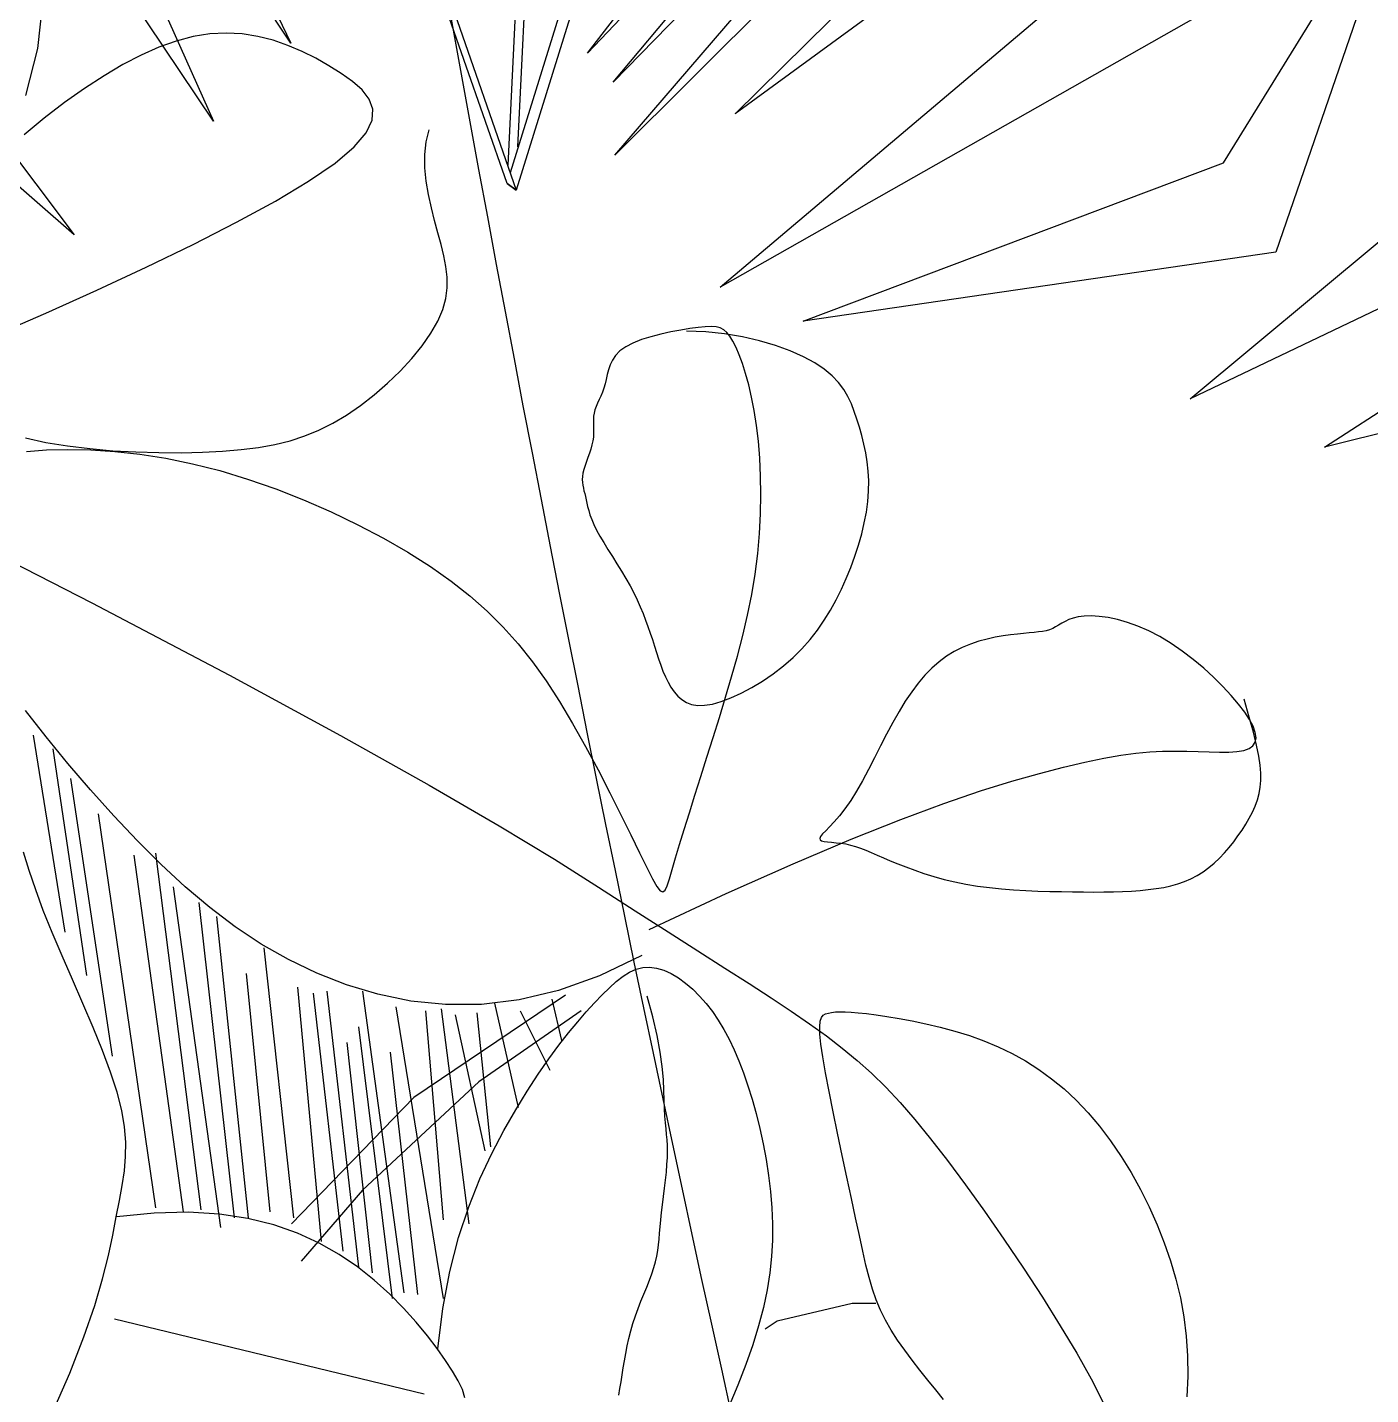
# Model space of a CAD drawing. Header units: metres. Extents: x 10 to 239, y 2 to 253.
# Drawn here: x 92.76 to 95.508, y 56.663 to 59.46 of the extents above; entities that cross this region are included whole.
import ezdxf

# ---------------------------------------------------------------- set-up
doc = ezdxf.new("R2010")
doc.units = ezdxf.units.M
doc.header["$MEASUREMENT"] = 0
doc.layers.add('1', color=7, linetype='Continuous')
doc.layers.add('cot200', color=9, linetype='Continuous')
doc.layers.add('bloques ARBOLES', color=7, linetype='Continuous', true_color=0xb8d897)

# ---------------------------------------------------------------- blocks, each defined once
blk = doc.blocks.new('A$C6F4E7DED')
for p, q in [((661.53, 1812.81), (658.57, 1839.35)), ((534.27, 1817.29), (542.55, 1819.39)), ((542.55, 1819.39), (551.04, 1820.73)), ((551.04, 1820.73), (559.7, 1821.2)), ((559.7, 1821.2), (568.51, 1820.71)), ((568.51, 1820.71), (577.47, 1819.26)), ((577.47, 1819.26), (586.63, 1816.87)), ((518.51, 1811.27), (526.24, 1814.55)), ((526.24, 1814.55), (534.27, 1817.29)), ((586.63, 1816.87), (596.01, 1813.54)), ((596.01, 1813.54), (605.63, 1809.3)), ((668.05, 1787.41), (661.53, 1812.81)), ((504.06, 1803.56), (511.1, 1807.57)), ((511.1, 1807.57), (518.51, 1811.27)), ((605.63, 1809.3), (615.52, 1804.17)), ((491.31, 1795.01), (497.43, 1799.35)), ((497.43, 1799.35), (504.06, 1803.56)), ((615.52, 1804.17), (625.71, 1798.15)), ((625.71, 1798.15), (636.24, 1791.27)), ((482.31, 1785.52), (486.11, 1790.44)), ((486.11, 1790.44), (491.31, 1795.01)), ((636.24, 1791.27), (647.07, 1783.57)), ((480.37, 1780.11), (482.31, 1785.52)), ((647.07, 1783.57), (658.06, 1775.15)), ((480.77, 1774.08), (480.37, 1780.11)), ((658.06, 1775.15), (668.98, 1766.13)), ((451.52, 1762.35), (449.89, 1768.95)), ((483.99, 1767.29), (480.77, 1774.08)), ((452.22, 1755.45), (451.52, 1762.35)), ((490.49, 1759.61), (483.99, 1767.29)), ((452.14, 1748.35), (452.22, 1755.45)), ((500.75, 1750.9), (490.49, 1759.61)), ((451.43, 1741.13), (452.14, 1748.35)), ((515.07, 1741.09), (500.75, 1750.9)), ((450.23, 1733.91), (451.43, 1741.13)), ((533.04, 1730.34), (515.07, 1741.09)), ((448.68, 1726.77), (450.23, 1733.91)), ((446.94, 1719.81), (448.68, 1726.77)), ((554.07, 1718.85), (533.04, 1730.34)), ((445.13, 1713.14), (446.94, 1719.81)), ((577.59, 1706.84), (554.07, 1718.85)), ((443.42, 1706.81), (445.13, 1713.14)), ((441.92, 1700.77), (443.42, 1706.81)), ((602.99, 1694.52), (577.59, 1706.84)), ((440.14, 1689.18), (440.79, 1694.92)), ((440.79, 1694.92), (441.92, 1700.77)), ((629.71, 1682.1), (602.99, 1694.52)), ((440.12, 1683.45), (440.14, 1689.18)), ((440.85, 1677.64), (440.12, 1683.45)), ((657.15, 1669.79), (629.71, 1682.1)), ((442.48, 1671.65), (440.85, 1677.64)), ((445.13, 1665.4), (442.48, 1671.65)), ((448.9, 1658.83), (445.13, 1665.4)), ((684.72, 1657.8), (657.15, 1669.79)), ((271.13, 1654.77), (280.38, 1656.9)), ((280.38, 1656.9), (290.13, 1658.52)), ((285.59, 1654.56), (287.19, 1657.24)), ((287.19, 1657.24), (288.8, 1659.29)), ((288.8, 1659.29), (290.52, 1660.78)), ((290.13, 1658.52), (300.28, 1659.55)), ((290.52, 1660.78), (292.46, 1661.76)), ((292.46, 1661.76), (294.71, 1662.3)), ((294.71, 1662.3), (297.37, 1662.47)), ((297.37, 1662.47), (300.55, 1662.32)), ((300.28, 1659.55), (310.73, 1659.92)), ((300.55, 1662.32), (304.36, 1661.93)), ((304.36, 1661.93), (308.83, 1661.33)), ((308.83, 1661.33), (313.83, 1660.54)), ((313.83, 1660.54), (319.15, 1659.55)), ((319.15, 1659.55), (324.59, 1658.37)), ((324.59, 1658.37), (329.96, 1656.98)), ((329.96, 1656.98), (335.04, 1655.38)), ((453.66, 1652.05), (448.9, 1658.83)), ((247.5, 1646.17), (254.59, 1649.32)), ((254.59, 1649.32), (262.5, 1652.22)), ((262.5, 1652.22), (271.13, 1654.77)), ((282.18, 1647.16), (283.91, 1651.2)), ((283.91, 1651.2), (285.59, 1654.56)), ((335.04, 1655.38), (339.65, 1653.57)), ((339.65, 1653.57), (343.57, 1651.54)), ((343.57, 1651.54), (346.68, 1649.31)), ((346.68, 1649.31), (349.03, 1646.9)), ((459.27, 1645.19), (453.66, 1652.05)), ((236.18, 1639.4), (241.34, 1642.84)), ((241.34, 1642.84), (247.5, 1646.17)), ((278.72, 1637.06), (280.44, 1642.44)), ((280.44, 1642.44), (282.18, 1647.16)), ((349.03, 1646.9), (350.76, 1644.36)), ((350.76, 1644.36), (352, 1641.75)), ((352, 1641.75), (352.87, 1639.1)), ((465.57, 1638.38), (459.27, 1645.19)), ((228.47, 1632.22), (231.94, 1635.86)), ((231.94, 1635.86), (236.18, 1639.4)), ((277.06, 1631.02), (278.72, 1637.06)), ((352.87, 1639.1), (353.52, 1636.47)), ((353.52, 1636.47), (354.06, 1633.91)), ((472.41, 1631.78), (465.57, 1638.38)), ((223.4, 1624.62), (225.67, 1628.48)), ((225.67, 1628.48), (228.47, 1632.22)), ((275.5, 1624.32), (277.06, 1631.02)), ((354.06, 1633.91), (354.64, 1631.45)), ((354.64, 1631.45), (355.33, 1629.14)), ((355.33, 1629.14), (356.14, 1626.97)), ((356.14, 1626.97), (357.02, 1624.91)), ((479.63, 1625.52), (472.41, 1631.78)), ((219.97, 1616.57), (221.54, 1620.66)), ((221.54, 1620.66), (223.4, 1624.62)), ((274.08, 1616.99), (275.5, 1624.32)), ((357.02, 1624.91), (357.9, 1622.95)), ((357.9, 1622.95), (358.76, 1621.07)), ((358.76, 1621.07), (359.54, 1619.25)), ((487.07, 1619.74), (479.63, 1625.52)), ((494.57, 1614.58), (487.07, 1619.74)), ((217.19, 1608.03), (218.55, 1612.36)), ((218.55, 1612.36), (219.97, 1616.57)), ((272.85, 1609.01), (274.08, 1616.99)), ((359.54, 1619.25), (360.19, 1617.47)), ((360.19, 1617.47), (360.67, 1615.71)), ((360.67, 1615.71), (360.95, 1613.95)), ((360.95, 1613.95), (361.06, 1612.18)), ((361.06, 1612.18), (361.06, 1610.38)), ((502.03, 1610.13), (494.57, 1614.58)), ((215.9, 1603.56), (217.19, 1608.03)), ((271.83, 1600.42), (272.85, 1609.01)), ((361, 1608.55), (360.95, 1606.67)), ((360.95, 1606.67), (360.95, 1604.74)), ((360.95, 1604.74), (361.06, 1602.73)), ((361.06, 1610.38), (361, 1608.55)), ((509.52, 1606.39), (502.03, 1610.13)), ((517.16, 1603.28), (509.52, 1606.39)), ((213.73, 1594.19), (214.74, 1598.95)), ((214.74, 1598.95), (215.9, 1603.56)), ((271.07, 1591.27), (271.83, 1600.42)), ((361.06, 1602.73), (361.34, 1600.64)), ((361.34, 1600.64), (361.82, 1598.46)), ((361.82, 1598.46), (362.46, 1596.22)), ((525.06, 1600.74), (517.16, 1603.28)), ((533.33, 1598.72), (525.06, 1600.74)), ((542.1, 1597.14), (533.33, 1598.72)), ((645.46, 1597.93), (633.33, 1596.44)), ((657.15, 1599.85), (645.46, 1597.93)), ((668.24, 1602.2), (657.15, 1599.85)), ((212.93, 1589.28), (213.73, 1594.19)), ((270.59, 1581.64), (271.07, 1591.27)), ((362.46, 1596.22), (363.21, 1593.95)), ((363.21, 1593.95), (364.02, 1591.68)), ((364.02, 1591.68), (364.83, 1589.44)), ((551.49, 1595.96), (542.1, 1597.14)), ((561.6, 1595.1), (551.49, 1595.96)), ((572.51, 1594.53), (561.6, 1595.1)), ((584.09, 1594.24), (572.51, 1594.53)), ((592.38, 1591.23), (577.93, 1588.29)), ((596.14, 1594.27), (584.09, 1594.24)), ((606.41, 1593.41), (592.38, 1591.23)), ((608.49, 1594.63), (596.14, 1594.27)), ((619.94, 1594.91), (606.41, 1593.41)), ((620.94, 1595.34), (608.49, 1594.63)), ((632.9, 1595.75), (619.94, 1594.91)), ((633.33, 1596.44), (620.94, 1595.34)), ((645.23, 1596.01), (632.9, 1595.75)), ((656.86, 1595.72), (645.23, 1596.01)), ((667.7, 1594.95), (656.86, 1595.72)), ((212.11, 1578.95), (212.37, 1584.2)), ((212.37, 1584.2), (212.93, 1589.28)), ((364.83, 1589.44), (365.58, 1587.27)), ((365.58, 1587.27), (366.22, 1585.18)), ((366.22, 1585.18), (366.7, 1583.23)), ((366.7, 1583.23), (366.97, 1581.42)), ((563.12, 1584.57), (548.05, 1580.01)), ((577.93, 1588.29), (563.12, 1584.57)), ((212.18, 1573.51), (212.11, 1578.95)), ((270.42, 1571.59), (270.59, 1581.64)), ((366.79, 1576.61), (366.49, 1575.11)), ((366.99, 1578.14), (366.79, 1576.61)), ((366.97, 1581.42), (367.06, 1579.73)), ((367.06, 1579.73), (366.99, 1578.14)), ((548.05, 1580.01), (532.87, 1574.71)), ((212.62, 1567.9), (212.18, 1573.51)), ((213.41, 1562.13), (212.62, 1567.9)), ((270.6, 1561.19), (270.42, 1571.59)), ((364.99, 1568.82), (364.61, 1567.01)), ((365.36, 1570.5), (364.99, 1568.82)), ((365.75, 1572.09), (365.36, 1570.5)), ((366.14, 1573.62), (365.75, 1572.09)), ((366.49, 1575.11), (366.14, 1573.62)), ((517.76, 1568.76), (502.87, 1562.25)), ((532.87, 1574.71), (517.76, 1568.76)), ((214.53, 1556.25), (213.41, 1562.13)), ((271.15, 1550.52), (270.6, 1561.19)), ((362.89, 1560.67), (361.97, 1558.16)), ((363.6, 1562.96), (362.89, 1560.67)), ((364.16, 1565.07), (363.6, 1562.96)), ((364.61, 1567.01), (364.16, 1565.07)), ((502.87, 1562.25), (488.4, 1555.29)), ((215.95, 1550.28), (214.53, 1556.25)), ((360.8, 1555.42), (359.33, 1552.42)), ((361.97, 1558.16), (360.8, 1555.42)), ((488.4, 1555.29), (474.51, 1547.97)), ((723.01, 1559.45), (632.3, 1512.96)), ((217.66, 1544.27), (215.95, 1550.28)), ((272.12, 1539.65), (271.15, 1550.52)), ((355.46, 1545.63), (353.19, 1541.94)), ((357.53, 1549.14), (355.46, 1545.63)), ((359.33, 1552.42), (357.53, 1549.14)), ((474.51, 1547.97), (461.37, 1540.39)), ((219.63, 1538.24), (217.66, 1544.27)), ((221.83, 1532.24), (219.63, 1538.24)), ((273.52, 1528.64), (272.12, 1539.65)), ((353.19, 1541.94), (350.78, 1538.1)), ((461.37, 1540.39), (449.16, 1532.66)), ((224.25, 1526.29), (221.83, 1532.24)), ((348.31, 1534.17), (345.85, 1530.19)), ((350.78, 1538.1), (348.31, 1534.17)), ((449.16, 1532.66), (438, 1524.82)), ((226.86, 1520.44), (224.25, 1526.29)), ((275.38, 1517.56), (273.52, 1528.64)), ((343.46, 1526.21), (341.23, 1522.27)), ((345.85, 1530.19), (343.46, 1526.21)), ((438, 1524.82), (427.8, 1516.82)), ((229.69, 1514.7), (226.86, 1520.44)), ((277.65, 1506.44), (275.38, 1517.56)), ((339.2, 1518.43), (337.36, 1514.66)), ((341.23, 1522.27), (339.2, 1518.43)), ((427.8, 1516.82), (418.44, 1508.56)), ((232.78, 1509.08), (229.69, 1514.7)), ((236.15, 1503.6), (232.78, 1509.08)), ((335.7, 1510.97), (334.19, 1507.33)), ((337.36, 1514.66), (335.7, 1510.97)), ((632.3, 1512.96), (557.92, 1473.89)), ((66.5, 1500.45), (72.18, 1502.46)), ((72.18, 1502.46), (77.6, 1503.98)), ((77.6, 1503.98), (82.71, 1505.05)), ((82.71, 1505.05), (87.45, 1505.69)), ((87.45, 1505.69), (91.74, 1505.95)), ((91.74, 1505.95), (95.53, 1505.86)), ((95.53, 1505.86), (98.78, 1505.47)), ((98.78, 1505.47), (101.55, 1504.82)), ((101.55, 1504.82), (103.92, 1503.98)), ((103.92, 1503.98), (105.97, 1503.02)), ((105.97, 1503.02), (107.78, 1501.99)), ((107.78, 1501.99), (109.44, 1500.97)), ((239.83, 1498.29), (236.15, 1503.6)), ((280.26, 1495.31), (277.65, 1506.44)), ((332.8, 1503.74), (331.52, 1500.19)), ((334.19, 1507.33), (332.8, 1503.74)), ((418.44, 1508.56), (409.77, 1499.92)), ((48.59, 1491.14), (54.64, 1494.81)), ((54.64, 1494.81), (60.63, 1497.91)), ((60.63, 1497.91), (66.5, 1500.45)), ((109.44, 1500.97), (111.03, 1500)), ((111.03, 1500), (112.63, 1499.17)), ((112.63, 1499.17), (114.32, 1498.5)), ((114.32, 1498.5), (116.13, 1497.99)), ((116.13, 1497.99), (118.11, 1497.59)), ((118.11, 1497.59), (120.3, 1497.28)), ((120.3, 1497.28), (122.71, 1497.02)), ((122.71, 1497.02), (125.4, 1496.76)), ((125.4, 1496.76), (128.4, 1496.49)), ((128.4, 1496.49), (131.73, 1496.15)), ((131.73, 1496.15), (135.43, 1495.72)), ((135.43, 1495.72), (139.43, 1495.16)), ((139.43, 1495.16), (143.67, 1494.42)), ((143.67, 1494.42), (148.08, 1493.47)), ((243.86, 1493.14), (239.83, 1498.29)), ((283.16, 1484.18), (280.26, 1495.31)), ((330.31, 1496.66), (329.16, 1493.14)), ((331.52, 1500.19), (330.31, 1496.66)), ((409.77, 1499.92), (401.68, 1490.81)), ((36.66, 1482.47), (42.57, 1486.99)), ((42.57, 1486.99), (48.59, 1491.14)), ((148.08, 1493.47), (152.57, 1492.27)), ((152.57, 1492.27), (157.09, 1490.78)), ((157.09, 1490.78), (161.57, 1488.96)), ((161.57, 1488.96), (165.92, 1486.78)), ((165.92, 1486.78), (170.11, 1484.18)), ((248.26, 1488.18), (243.86, 1493.14)), ((253.07, 1483.43), (248.26, 1488.18)), ((328.04, 1489.63), (326.93, 1486.14)), ((329.16, 1493.14), (328.04, 1489.63)), ((401.68, 1490.81), (394.01, 1481.13)), ((30.97, 1477.69), (36.66, 1482.47)), ((170.11, 1484.18), (174.12, 1481.18)), ((174.12, 1481.18), (177.98, 1477.76)), ((258.3, 1478.9), (253.07, 1483.43)), ((286.27, 1473.09), (283.16, 1484.18)), ((324.64, 1479.37), (323.41, 1476.13)), ((325.8, 1482.71), (324.64, 1479.37)), ((326.93, 1486.14), (325.8, 1482.71)), ((394.01, 1481.13), (386.64, 1470.78)), ((20.56, 1467.83), (25.57, 1472.77)), ((25.57, 1472.77), (30.97, 1477.69)), ((177.98, 1477.76), (181.72, 1473.92)), ((181.72, 1473.92), (185.34, 1469.66)), ((263.84, 1474.65), (258.3, 1478.9)), ((269.57, 1470.74), (263.84, 1474.65)), ((289.55, 1462.05), (286.27, 1473.09)), ((322.09, 1473.03), (320.67, 1470.09)), ((323.41, 1476.13), (322.09, 1473.03)), ((557.92, 1473.89), (497.77, 1441.37)), ((16.03, 1462.97), (20.56, 1467.83)), ((185.34, 1469.66), (188.88, 1464.97)), ((188.88, 1464.97), (192.34, 1459.85)), ((275.36, 1467.23), (269.57, 1470.74)), ((281.09, 1464.17), (275.36, 1467.23)), ((317.38, 1464.83), (315.46, 1462.6)), ((319.11, 1467.35), (317.38, 1464.83)), ((320.67, 1470.09), (319.11, 1467.35)), ((386.64, 1470.78), (379.44, 1459.65)), ((6.32, 1451.25), (9.06, 1460.99)), ((8.76, 1453.95), (12.07, 1458.31)), ((12.07, 1458.31), (16.03, 1462.97)), ((192.34, 1459.85), (195.76, 1454.29)), ((286.63, 1461.62), (281.09, 1464.17)), ((291.86, 1459.65), (286.63, 1461.62)), ((292.91, 1451.08), (289.55, 1462.05)), ((296.65, 1458.31), (291.86, 1459.65)), ((300.9, 1457.64), (296.65, 1458.31)), ((304.63, 1457.6), (300.9, 1457.64)), ((307.91, 1458.14), (304.63, 1457.6)), ((310.77, 1459.19), (307.91, 1458.14)), ((313.27, 1460.69), (310.77, 1459.19)), ((315.46, 1462.6), (313.27, 1460.69)), ((379.44, 1459.65), (372.31, 1447.72)), ((4.11, 1443.01), (6.32, 1451.25)), ((4.23, 1446.26), (6.14, 1449.93)), ((6.14, 1449.93), (8.76, 1453.95)), ((195.76, 1454.29), (199.13, 1448.32)), ((296.31, 1440.23), (292.91, 1451.08)), ((657.06, 1440.52), (668.24, 1454.76)), ((2.41, 1436.05), (4.11, 1443.01)), ((2.67, 1440.12), (3.06, 1442.99)), ((3.06, 1442.99), (4.23, 1446.26)), ((199.13, 1448.32), (202.48, 1442.05)), ((202.48, 1442.05), (205.8, 1435.62)), ((372.31, 1447.72), (365.31, 1435.26)), ((1.18, 1430.18), (2.41, 1436.05)), ((3.07, 1437.68), (2.67, 1440.12)), ((4.3, 1435.7), (3.07, 1437.68)), ((6.37, 1434.2), (4.3, 1435.7)), ((205.8, 1435.62), (209.08, 1429.17)), ((299.68, 1429.51), (296.31, 1440.23)), ((365.31, 1435.26), (358.56, 1422.66)), ((497.77, 1441.37), (449.81, 1414.52)), ((645.28, 1426.14), (657.06, 1440.52)), ((664.07, 1441.51), (647.01, 1334.95)), ((0.39, 1425.18), (1.18, 1430.18)), ((9.31, 1433.18), (6.37, 1434.2)), ((13.04, 1432.57), (9.31, 1433.18)), ((17.45, 1432.3), (13.04, 1432.57)), ((22.46, 1432.27), (17.45, 1432.3)), ((27.98, 1432.4), (22.46, 1432.27)), ((33.9, 1432.6), (27.98, 1432.4)), ((40.14, 1432.78), (33.9, 1432.6)), ((46.6, 1432.86), (40.14, 1432.78)), ((53.23, 1432.75), (46.6, 1432.86)), ((60.18, 1432.39), (53.23, 1432.75)), ((67.66, 1431.69), (60.18, 1432.39)), ((75.86, 1430.6), (67.66, 1431.69)), ((84.98, 1429.03), (75.86, 1430.6)), ((95.22, 1426.92), (84.98, 1429.03)), ((209.08, 1429.17), (212.33, 1422.85)), ((302.97, 1419.05), (299.68, 1429.51)), ((653.41, 1434.05), (635.28, 1311.51)), ((0, 1420.86), (0.39, 1425.18)), ((0, 1417.02), (0, 1420.86)), ((106.77, 1424.2), (95.22, 1426.92)), ((119.84, 1420.8), (106.77, 1424.2)), ((134.67, 1416.6), (119.84, 1420.8)), ((212.33, 1422.85), (215.55, 1416.8)), ((358.56, 1422.66), (352.16, 1410.25)), ((633.04, 1411.83), (645.28, 1426.14)), ((0.34, 1413.43), (0, 1417.02)), ((1, 1409.95), (0.34, 1413.43)), ((151.74, 1411.29), (134.67, 1416.6)), ((215.55, 1416.8), (218.74, 1411.16)), ((306.14, 1408.97), (302.97, 1419.05)), ((449.81, 1414.52), (411.96, 1392.48)), ((643.81, 1418.07), (621.41, 1267.82)), ((1.94, 1406.52), (1, 1409.95)), ((3.16, 1403.15), (1.94, 1406.52)), ((171.59, 1404.52), (151.74, 1411.29)), ((218.74, 1411.16), (221.9, 1406.07)), ((221.9, 1406.07), (225.01, 1401.63)), ((309.13, 1399.41), (306.14, 1408.97)), ((352.16, 1410.25), (346.22, 1398.41)), ((620.47, 1397.81), (633.04, 1411.83)), ((4.61, 1399.83), (3.16, 1403.15)), ((6.29, 1396.55), (4.61, 1399.83)), ((194.73, 1395.94), (171.59, 1404.52)), ((225.01, 1401.63), (228.01, 1397.83)), ((228.01, 1397.83), (230.8, 1394.63)), ((311.91, 1390.49), (309.13, 1399.41)), ((346.22, 1398.41), (340.84, 1387.5)), ((628.88, 1398.89), (597.95, 1185.77)), ((607.7, 1384.3), (620.47, 1397.81)), ((8.16, 1393.32), (6.29, 1396.55)), ((10.21, 1390.13), (8.16, 1393.32)), ((221.7, 1385.19), (194.73, 1395.94)), ((230.8, 1394.63), (233.3, 1391.96)), ((233.3, 1391.96), (235.42, 1389.78)), ((314.41, 1382.35), (311.91, 1390.49)), ((411.96, 1392.48), (382.14, 1374.37)), ((12.41, 1386.98), (10.21, 1390.13)), ((14.73, 1383.86), (12.41, 1386.98)), ((17.18, 1380.8), (14.73, 1383.86)), ((253.02, 1371.92), (221.7, 1385.19)), ((227.22, 1383.04), (224.58, 1382.62)), ((229.8, 1383.33), (227.22, 1383.04)), ((232.22, 1383.55), (229.8, 1383.33)), ((234.39, 1383.75), (232.22, 1383.55)), ((236.21, 1384.01), (234.39, 1383.75)), ((235.42, 1389.78), (237.08, 1388.03)), ((237.59, 1384.37), (236.21, 1384.01)), ((237.08, 1388.03), (238.19, 1386.67)), ((238.44, 1384.89), (237.59, 1384.37)), ((238.19, 1386.67), (238.66, 1385.64)), ((238.66, 1385.64), (238.44, 1384.89)), ((340.84, 1387.5), (336.12, 1377.87)), ((594.83, 1371.48), (607.7, 1384.3)), ((19.76, 1377.84), (17.18, 1380.8)), ((22.46, 1375), (19.76, 1377.84)), ((207.61, 1376.64), (204.18, 1375.16)), ((210.79, 1378), (207.61, 1376.64)), ((213.77, 1379.23), (210.79, 1378)), ((216.59, 1380.32), (213.77, 1379.23)), ((219.3, 1381.26), (216.59, 1380.32)), ((221.95, 1382.03), (219.3, 1381.26)), ((224.58, 1382.62), (221.95, 1382.03)), ((316.6, 1375.1), (314.41, 1382.35)), ((336.12, 1377.87), (332.18, 1369.9)), ((597.95, 1377.57), (573.42, 1184.7)), ((609.68, 1376.51), (583.02, 1183.64)), ((666.21, 1368.32), (669.34, 1378.2)), ((25.29, 1372.32), (22.46, 1375)), ((28.24, 1369.83), (25.29, 1372.32)), ((31.32, 1367.56), (28.24, 1369.83)), ((187.27, 1368.44), (182.26, 1366.72)), ((191.98, 1370.18), (187.27, 1368.44)), ((196.38, 1371.91), (191.98, 1370.18)), ((200.45, 1373.58), (196.38, 1371.91)), ((204.18, 1375.16), (200.45, 1373.58)), ((289.22, 1355.77), (253.02, 1371.92)), ((318.44, 1368.89), (316.6, 1375.1)), ((319.89, 1363.84), (318.44, 1368.89)), ((332.18, 1369.9), (329.07, 1363.85)), ((382.14, 1374.37), (358.31, 1359.31)), ((581.8, 1359.44), (594.83, 1371.48)), ((662.69, 1357.85), (666.21, 1368.32)), ((34.53, 1365.54), (31.32, 1367.56)), ((37.86, 1363.8), (34.53, 1365.54)), ((41.33, 1362.31), (37.86, 1363.8)), ((44.93, 1361.06), (41.33, 1362.31)), ((48.69, 1360.02), (44.93, 1361.06)), ((159.56, 1360.85), (153.3, 1359.83)), ((165.6, 1362.09), (159.56, 1360.85)), ((171.41, 1363.5), (165.6, 1362.09)), ((176.97, 1365.06), (171.41, 1363.5)), ((182.26, 1366.72), (176.97, 1365.06)), ((321.1, 1360.05), (319.89, 1363.84)), ((329.07, 1363.85), (326.68, 1359.71)), ((52.6, 1359.17), (48.69, 1360.02)), ((56.68, 1358.48), (52.6, 1359.17)), ((60.93, 1357.93), (56.68, 1358.48)), ((65.37, 1357.51), (60.93, 1357.93)), ((69.99, 1357.17), (65.37, 1357.51)), ((74.8, 1356.93), (69.99, 1357.17)), ((79.81, 1356.76), (74.8, 1356.93)), ((85.02, 1356.67), (79.81, 1356.76)), ((90.43, 1356.64), (85.02, 1356.67)), ((96.05, 1356.66), (90.43, 1356.64)), ((101.89, 1356.73), (96.05, 1356.66)), ((107.94, 1356.84), (101.89, 1356.73)), ((114.2, 1356.98), (107.94, 1356.84)), ((120.62, 1357.18), (114.2, 1356.98)), ((127.16, 1357.46), (120.62, 1357.18)), ((133.75, 1357.84), (127.16, 1357.46)), ((140.34, 1358.35), (133.75, 1357.84)), ((146.87, 1359), (140.34, 1358.35)), ((153.3, 1359.83), (146.87, 1359)), ((330.84, 1336.41), (289.22, 1355.77)), ((322.22, 1357.64), (321.1, 1360.05)), ((323.42, 1356.71), (322.22, 1357.64)), ((324.85, 1357.36), (323.42, 1356.71)), ((326.68, 1359.71), (324.85, 1357.36)), ((358.31, 1359.31), (338.38, 1346.45)), ((588.35, 1359.46), (562.75, 1175.11)), ((568.51, 1348.23), (581.8, 1359.44)), ((658.58, 1346.68), (662.69, 1357.85)), ((338.38, 1346.45), (320.61, 1335.03)), ((554.85, 1337.89), (568.51, 1348.23)), ((574.48, 1350.93), (555.29, 1180.44)), ((653.78, 1334.72), (658.58, 1346.68)), ((564.89, 1343.48), (547.82, 1180.44)), ((320.61, 1335.03), (304.52, 1324.77)), ((540.73, 1328.49), (554.85, 1337.89)), ((648.46, 1322.16), (653.78, 1334.72)), ((304.52, 1324.77), (289.97, 1315.51)), ((539.29, 1326.43), (523.29, 1180.44)), ((526.04, 1320.08), (540.73, 1328.49)), ((334.86, 1322.34), (357.81, 1311.23)), ((510.69, 1312.71), (526.04, 1320.08)), ((642.85, 1309.26), (648.46, 1322.16)), ((289.97, 1315.51), (276.81, 1307.1)), ((315.08, 1310.22), (311.17, 1307.36)), ((319.03, 1312.57), (315.08, 1310.22)), ((322.96, 1314.36), (319.03, 1312.57)), ((326.84, 1315.52), (322.96, 1314.36)), ((330.64, 1316.01), (326.84, 1315.52)), ((334.31, 1315.79), (330.64, 1316.01)), ((337.9, 1314.86), (334.31, 1315.79)), ((341.46, 1313.28), (337.9, 1314.86)), ((345.04, 1311.06), (341.46, 1313.28)), ((348.68, 1308.26), (345.04, 1311.06)), ((357.81, 1311.23), (379.92, 1303.3)), ((494.58, 1306.43), (510.69, 1312.71)), ((548.89, 1312.57), (536.09, 1183.64)), ((637.19, 1296.27), (642.85, 1309.26)), ((276.81, 1307.1), (264.88, 1299.39)), ((307.34, 1304.05), (303.62, 1300.35)), ((311.17, 1307.36), (307.34, 1304.05)), ((352.43, 1304.9), (348.68, 1308.26)), ((356.36, 1301.02), (352.43, 1304.9)), ((379.92, 1303.3), (401.17, 1298.28)), ((485.96, 1302.98), (463.57, 1139.95)), ((477.62, 1301.34), (494.58, 1306.43)), ((505.16, 1302.98), (488.1, 1153.8)), ((512.63, 1301.92), (496.63, 1162.33)), ((521.16, 1305.11), (508.36, 1167.65)), ((264.88, 1299.39), (254.03, 1292.2)), ((300.06, 1296.3), (296.7, 1291.96)), ((303.62, 1300.35), (300.06, 1296.3)), ((328.91, 1289.06), (332.06, 1300.39)), ((360.5, 1296.66), (356.36, 1301.02)), ((364.9, 1291.82), (360.5, 1296.66)), ((376.11, 1300.85), (458.23, 1245.44)), ((383.58, 1298.72), (378.25, 1276.34)), ((401.17, 1298.28), (421.57, 1295.86)), ((414.51, 1296.59), (401.71, 1240.11)), ((421.57, 1295.86), (441.11, 1295.76)), ((441.11, 1295.76), (459.79, 1297.69)), ((467.83, 1294.46), (442.24, 1136.75)), ((459.79, 1297.69), (477.62, 1301.34)), ((631.7, 1283.43), (637.19, 1296.27)), ((188.7, 1286.98), (181.26, 1285.42)), ((195.75, 1288.28), (188.7, 1286.98)), ((202.27, 1289.34), (195.75, 1288.28)), ((208.16, 1290.19), (202.27, 1289.34)), ((213.32, 1290.85), (208.16, 1290.19)), ((217.8, 1291.34), (213.32, 1290.85)), ((221.66, 1291.66), (217.8, 1291.34)), ((224.96, 1291.82), (221.66, 1291.66)), ((227.77, 1291.85), (224.96, 1291.82)), ((230.17, 1291.75), (227.77, 1291.85)), ((232.21, 1291.52), (230.17, 1291.75)), ((233.97, 1291.2), (232.21, 1291.52)), ((235.49, 1290.74), (233.97, 1291.2)), ((236.75, 1289.98), (235.49, 1290.74)), ((237.72, 1288.71), (236.75, 1289.98)), ((238.37, 1286.72), (237.72, 1288.71)), ((254.03, 1292.2), (244.11, 1285.39)), ((293.51, 1287.32), (290.5, 1282.35)), ((296.7, 1291.96), (293.51, 1287.32)), ((326.59, 1278.98), (328.91, 1289.06)), ((369.56, 1286.46), (364.9, 1291.82)), ((367.58, 1292.33), (423.04, 1253.97)), ((400.64, 1292.33), (384.65, 1260.36)), ((424.11, 1291.26), (416.64, 1218.8)), ((435.84, 1290.2), (419.84, 1216.67)), ((443.3, 1293.39), (428.37, 1177.25)), ((451.84, 1292.33), (442.24, 1179.38)), ((165.64, 1281.43), (157.7, 1278.96)), ((173.53, 1283.58), (165.64, 1281.43)), ((181.26, 1285.42), (173.53, 1283.58)), ((244.11, 1285.39), (234.97, 1278.81)), ((238, 1274.36), (238.54, 1279.75)), ((238.65, 1283.8), (238.37, 1286.72)), ((238.54, 1279.75), (238.65, 1283.8)), ((290.5, 1282.35), (287.64, 1277.03)), ((374.49, 1280.5), (369.56, 1286.46)), ((379.69, 1273.85), (374.49, 1280.5)), ((488.1, 1283.8), (469.97, 1136.75)), ((626.62, 1271), (631.7, 1283.43)), ((142.14, 1272.92), (134.63, 1269.3)), ((149.83, 1276.13), (142.14, 1272.92)), ((157.7, 1278.96), (149.83, 1276.13)), ((226.46, 1272.27), (218.4, 1265.6)), ((234.97, 1278.81), (226.46, 1272.27)), ((236.98, 1267.42), (238, 1274.36)), ((287.64, 1277.03), (284.93, 1271.35)), ((324.95, 1270.06), (326.59, 1278.98)), ((385.14, 1266.44), (379.69, 1273.85)), ((494.5, 1275.28), (480.63, 1150.61)), ((127.3, 1265.25), (120.17, 1260.72)), ((134.63, 1269.3), (127.3, 1265.25)), ((218.4, 1265.6), (210.61, 1258.6)), ((235.49, 1258.81), (236.98, 1267.42)), ((282.34, 1265.28), (279.87, 1258.81)), ((284.93, 1271.35), (282.34, 1265.28)), ((323.87, 1262.19), (324.95, 1270.06)), ((390.86, 1258.18), (385.14, 1266.44)), ((471.03, 1269.95), (456.1, 1138.88)), ((622.2, 1259.22), (626.62, 1271)), ((120.17, 1260.72), (113.23, 1255.69)), ((210.61, 1258.6), (202.92, 1251.05)), ((233.6, 1248.82), (235.49, 1258.81)), ((279.87, 1258.81), (277.49, 1251.9)), ((323.22, 1255.29), (323.87, 1262.19)), ((396.83, 1249.01), (390.86, 1258.18)), ((618.65, 1248.35), (622.2, 1259.22)), ((106.47, 1250.13), (99.9, 1244)), ((113.23, 1255.69), (106.47, 1250.13)), ((202.92, 1251.05), (195.15, 1242.77)), ((277.49, 1251.9), (275.2, 1244.56)), ((322.87, 1249.25), (323.22, 1255.29)), ((423.04, 1253.97), (485.96, 1195.36)), ((99.9, 1244), (93.52, 1237.28)), ((195.15, 1242.77), (187.13, 1233.55)), ((231.39, 1237.81), (233.6, 1248.82)), ((275.2, 1244.56), (273.04, 1236.83)), ((322.55, 1239.38), (322.69, 1243.98)), ((322.69, 1243.98), (322.87, 1249.25)), ((403.07, 1238.85), (396.83, 1249.01)), ((458.23, 1245.44), (524.36, 1177.25)), ((616.15, 1238.56), (618.65, 1248.35)), ((93.52, 1237.28), (87.34, 1229.94)), ((228.98, 1226.14), (231.39, 1237.81)), ((273.04, 1236.83), (271.02, 1228.78)), ((322.08, 1231.78), (322.34, 1235.35)), ((322.34, 1235.35), (322.55, 1239.38)), ((409.53, 1227.6), (403.07, 1238.85)), ((614.64, 1229.66), (616.15, 1238.56)), ((87.34, 1229.94), (81.38, 1222.05)), ((187.13, 1233.55), (178.67, 1223.19)), ((271.02, 1228.78), (269.2, 1220.47)), ((321.49, 1225.5), (321.78, 1228.53)), ((321.78, 1228.53), (322.08, 1231.78)), ((416.05, 1215.18), (409.53, 1227.6)), ((613.99, 1221.42), (614.64, 1229.66)), ((81.38, 1222.05), (75.68, 1213.67)), ((178.67, 1223.19), (169.61, 1211.49)), ((226.46, 1214.19), (228.98, 1226.14)), ((269.2, 1220.47), (267.6, 1211.95)), ((321.06, 1219.56), (321.24, 1222.55)), ((321.24, 1222.55), (321.49, 1225.5)), ((614.07, 1213.56), (613.99, 1221.42)), ((75.68, 1213.67), (70.27, 1204.88)), ((223.93, 1202.33), (226.46, 1214.19)), ((320.98, 1216.43), (321.06, 1219.56)), ((321.04, 1213.01), (320.98, 1216.43)), ((321.25, 1209.23), (321.04, 1213.01)), ((422.43, 1201.46), (416.05, 1215.18)), ((614.75, 1205.83), (614.07, 1213.56)), ((169.61, 1211.49), (159.84, 1198.35)), ((267.6, 1211.95), (266.27, 1203.3)), ((321.59, 1205.14), (321.25, 1209.23)), ((615.91, 1197.99), (614.75, 1205.83)), ((70.27, 1204.88), (65.19, 1195.74)), ((159.84, 1198.35), (149.54, 1184.02)), ((221.48, 1190.93), (223.93, 1202.33)), ((266.27, 1203.3), (265.22, 1194.58)), ((322.04, 1200.83), (321.59, 1205.14)), ((322.55, 1196.4), (322.04, 1200.83)), ((428.46, 1186.34), (422.43, 1201.46)), ((65.19, 1195.74), (60.48, 1186.32)), ((219.22, 1180.35), (221.48, 1190.93)), ((265.22, 1194.58), (264.51, 1185.84)), ((323.09, 1191.94), (322.55, 1196.4)), ((323.64, 1187.53), (323.09, 1191.94)), ((485.96, 1195.36), (519.03, 1157)), ((617.41, 1189.76), (615.91, 1197.99)), ((60.48, 1186.32), (56.17, 1176.7)), ((149.54, 1184.02), (139, 1168.88)), ((264.51, 1185.84), (264.17, 1177.13)), ((324.15, 1183.28), (323.64, 1187.53)), ((324.59, 1179.27), (324.15, 1183.28)), ((433.94, 1169.7), (428.46, 1186.34)), ((563.3, 1182.4), (580.18, 1183.42)), ((580.18, 1183.42), (598.68, 1183.01)), ((619.12, 1180.9), (617.41, 1189.76)), ((56.17, 1176.7), (52.29, 1166.95)), ((217.21, 1170.87), (219.22, 1180.35)), ((264.17, 1177.13), (264.22, 1168.4)), ((324.95, 1175.56), (324.59, 1179.27)), ((521.09, 1172.13), (533.89, 1176.62)), ((533.89, 1176.62), (547.92, 1180.09)), ((547.92, 1180.09), (563.3, 1182.4)), ((598.68, 1183.01), (618.95, 1181.04)), ((621.01, 1171.13), (619.12, 1180.9)), ((139, 1168.88), (128.47, 1153.26)), ((215.39, 1162.43), (217.21, 1170.87)), ((325.25, 1172.12), (324.95, 1175.56)), ((325.54, 1168.89), (325.25, 1172.12)), ((325.86, 1165.79), (325.54, 1168.89)), ((438.68, 1151.45), (433.94, 1169.7)), ((509.38, 1166.75), (521.09, 1172.13)), ((623.34, 1160.12), (621.01, 1171.13)), ((52.29, 1166.95), (48.89, 1157.12)), ((213.66, 1154.88), (215.39, 1162.43)), ((264.22, 1168.4), (264.71, 1159.58)), ((326.26, 1162.77), (325.86, 1165.79)), ((326.77, 1159.76), (326.26, 1162.77)), ((498.61, 1160.62), (509.38, 1166.75)), ((48.89, 1157.12), (45.98, 1147.19)), ((211.93, 1148.07), (213.66, 1154.88)), ((264.71, 1159.58), (265.67, 1150.61)), ((327.44, 1156.7), (326.77, 1159.76)), ((328.33, 1153.51), (327.44, 1156.7)), ((479.57, 1146.68), (488.69, 1153.88)), ((488.69, 1153.88), (498.61, 1160.62)), ((626.48, 1147.5), (623.34, 1160.12)), ((45.98, 1147.19), (43.58, 1137.12)), ((128.47, 1153.26), (118.22, 1137.54)), ((210.11, 1141.84), (211.93, 1148.07)), ((265.67, 1150.61), (267.12, 1141.41)), ((329.44, 1150.16), (328.33, 1153.51)), ((330.75, 1146.65), (329.44, 1150.16)), ((332.21, 1142.99), (330.75, 1146.65)), ((442.47, 1131.47), (438.68, 1151.45)), ((471.24, 1139.21), (479.57, 1146.68)), ((630.77, 1132.93), (626.48, 1147.5)), ((208.09, 1136.03), (210.11, 1141.84)), ((267.12, 1141.41), (269.11, 1131.92)), ((333.75, 1139.22), (332.21, 1142.99)), ((335.32, 1135.34), (333.75, 1139.22)), ((463.68, 1131.6), (471.24, 1139.21)), ((43.58, 1137.12), (41.72, 1126.89)), ((118.22, 1137.54), (108.52, 1122.06)), ((205.8, 1130.5), (208.09, 1136.03)), ((208.34, 1134.16), (221.14, 1134.16)), ((221.14, 1134.16), (261.67, 1124.57)), ((269.11, 1131.92), (271.67, 1122.06)), ((336.88, 1131.39), (335.32, 1135.34)), ((445.11, 1109.65), (442.47, 1131.47)), ((456.9, 1124.04), (463.68, 1131.6)), ((636.58, 1116.03), (630.77, 1132.93)), ((41.72, 1126.89), (40.41, 1116.45)), ((200.02, 1119.67), (203.13, 1125.09)), ((203.13, 1125.09), (205.8, 1130.5)), ((261.67, 1124.57), (268.07, 1120.3)), ((338.35, 1127.37), (336.88, 1131.39)), ((339.7, 1123.32), (338.35, 1127.37)), ((452.58, 1085.14), (620.02, 1125.63)), ((108.52, 1122.06), (99.64, 1107.18)), ((196.51, 1114.25), (200.02, 1119.67)), ((271.67, 1122.06), (274.82, 1111.78)), ((340.88, 1119.25), (339.7, 1123.32)), ((341.9, 1115.19), (340.88, 1119.25)), ((445.58, 1109.7), (450.87, 1116.69)), ((450.87, 1116.69), (456.9, 1124.04)), ((40.41, 1116.45), (39.69, 1105.77)), ((192.69, 1108.82), (196.51, 1114.25)), ((274.82, 1111.78), (278.59, 1101.04)), ((342.79, 1111.14), (341.9, 1115.19)), ((343.57, 1107.12), (342.79, 1111.14)), ((441.02, 1103.25), (445.58, 1109.7)), ((644.26, 1096.47), (636.58, 1116.03)), ((39.69, 1105.77), (39.56, 1094.82)), ((99.64, 1107.18), (91.85, 1093.27)), ((184.42, 1098.02), (188.63, 1103.4)), ((188.63, 1103.4), (192.69, 1108.82)), ((344.26, 1103.15), (343.57, 1107.12)), ((344.9, 1099.25), (344.26, 1103.15)), ((437.19, 1097.46), (441.02, 1103.25)), ((39.56, 1094.82), (40.06, 1083.56)), ((180.13, 1092.69), (184.42, 1098.02)), ((278.59, 1101.04), (282.86, 1089.98)), ((345.51, 1095.43), (344.9, 1099.25)), ((346.1, 1091.71), (345.51, 1095.43)), ((434.14, 1092.25), (437.19, 1097.46)), ((654.17, 1073.88), (644.26, 1096.47)), ((91.85, 1093.27), (85.34, 1080.61)), ((171.62, 1082.22), (175.84, 1087.41)), ((175.84, 1087.41), (180.13, 1092.69)), ((282.86, 1089.98), (287.53, 1078.79)), ((346.72, 1088.09), (346.1, 1091.71)), ((347.38, 1084.47), (346.72, 1088.09)), ((430.6, 1083.14), (431.92, 1087.51)), ((431.92, 1087.51), (434.14, 1092.25))]:
    blk.add_line(p, q)
blk = doc.blocks.new('A$C16B70096')
for p, q in [((1068.5, 479.5), (981.5, 230)), ((987, 234), (1074, 483.5)), ((1255, 474.5), (1164, 271.5)), ((758, 464.5), (923, 295)), ((985, 240.5), (915.5, 464)), ((1117.5, 318.5), (1214.5, 466)), ((910, 460), (981.5, 230)), ((980.5, 256), (971, 455.5)), ((1182.5, 454), (1117.5, 318.5)), ((922, 251), (751.5, 449.5)), ((923, 295), (800, 442)), ((818.5, 439), (938.5, 312.5)), ((555, 246.5), (442, 429.5)), ((442, 429.5), (523.5, 192.5)), ((1164, 271.5), (1271, 431)), ((650.5, 421.5), (849.5, 276)), ((938.5, 312.5), (852, 425)), ((754, 418.5), (922, 251)), ((1400, 404.5), (1248, 203)), ((1248, 203), (1469.5, 395.5)), ((849.5, 276), (769, 355.5)), ((858.5, 171.5), (648.5, 349)), ((564, 338.5), (858.5, 171.5)), ((982, 340.5), (986.5, 245)), ((808.5, 151), (555, 246.5)), ((987, 234), (981.5, 230)), ((981.5, 230), (987, 234)), ((981.5, 230), (987, 234)), ((575, 104), (461, 199)), ((523.5, 192.5), (808.5, 151)), ((414.5, 181), (575, 104)), ((494, 75), (402, 134.5)), ((344, 112.5), (494, 75))]:
    blk.add_line(p, q)
blk = doc.blocks.new('asddsd')
at = {"layer": 'bloques ARBOLES'}
for name, p, xscale, yscale, zscale in [('A$C16B70096', (78.4615, 49.0448, 1.2423), -0.003392618244440136, 0.003392618244440136, 0.003392618244440136), ('A$C6F4E7DED', (76.6553, 43.2571, 1.2423), -0.00378276582045174, 0.00378276582045174, 0.00378276582045174)]:
    blk.add_blockref(name, p, dxfattribs=dict(at, xscale=xscale, yscale=yscale, zscale=zscale))

msp = doc.modelspace()

# ---------------------------------------------------------------- linework, layer by layer
at = {"layer": 'cot200'}
for points, knots in [([(105.215, 34.10371), (103.29078, 34.12742), (101.5175, 34.52126), (99.89572, 35.28658), (99.01349, 35.70291), (98.17608, 36.22917), (97.3836, 36.86557), (94.26818, 39.36743), (91.84697, 43.57158), (90.12537, 49.4912), (89.99638, 49.9347), (89.87133, 50.38782), (89.75033, 50.85097), (88.88037, 54.18111), (88.22034, 58.02966), (87.76942, 62.39456)], [2.7323709, 2.7323709, 2.7323709, 2.7323709, 2.9382831, 2.9382831, 2.9382831, 3.0502975, 3.0502975, 3.0502975, 3.4906512, 3.4906512, 3.4906512, 3.5236424, 3.5236424, 3.5236424, 3.7608538, 3.7608538, 3.7608538, 3.7608538]), ([(105.215, 38.77893), (103.21805, 39.64315), (101.44463, 41.05548), (99.89572, 43.01834), (98.29825, 45.04274), (96.93959, 47.65274), (95.82084, 50.85097), (94.68617, 54.09467), (93.79828, 57.94346), (93.15601, 62.39456)], [2.92332982, 2.92332982, 2.92332982, 2.92332982, 3.17348293, 3.17348293, 3.17348293, 3.43147912, 3.43147912, 3.43147912, 3.69314249, 3.69314249, 3.69314249, 3.69314249])]:
    msp.add_open_spline(points, degree=3, knots=knots, dxfattribs=at)

# ---------------------------------------------------------------- block references
at = {"layer": '1', "lineweight": 0}
msp.add_blockref('asddsd', (18.62841, 9.30206), dxfattribs=at)

doc.saveas('drawing.dxf')
